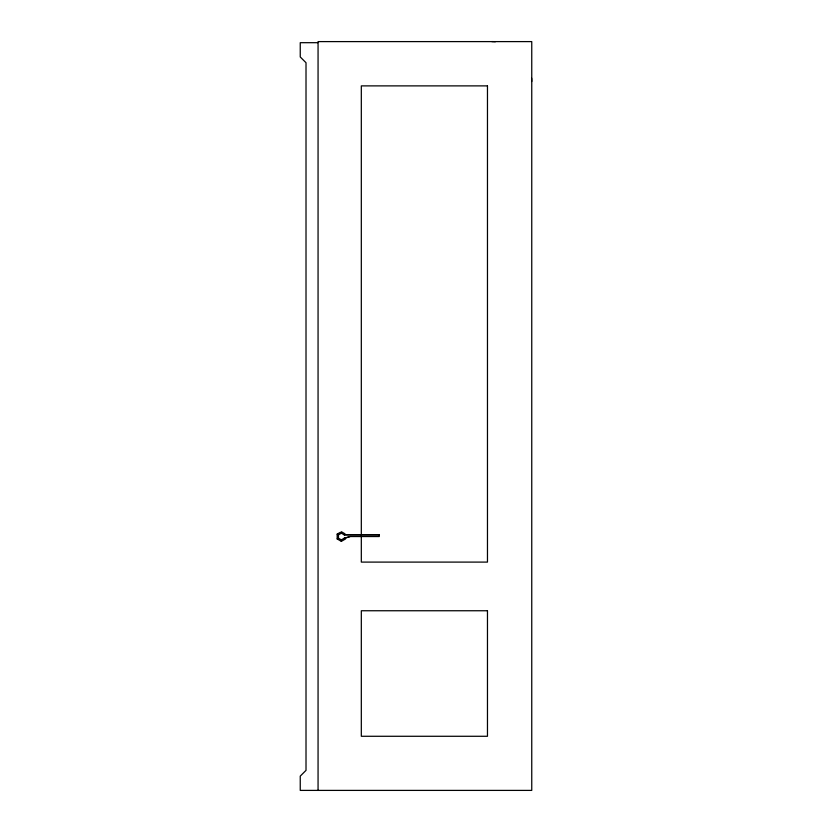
<?xml version="1.0" encoding="UTF-8"?>
<svg xmlns="http://www.w3.org/2000/svg" width="832" height="832" viewBox="0 0 832 832"><rect width="100%" height="100%" fill="white"/><g stroke="black" fill="none" stroke-linecap="round" stroke-linejoin="round"><path stroke-width="1.25" d="M379.278 534.862L344.24 534.862L341.349 533.198L338.468 534.862L338.468 538.2L341.349 539.864L344.24 538.2L345.53 538.949L341.349 541.351L337.178 538.949L337.178 534.123L340.309 532.314M337.178 538.949L338.468 538.2M344.24 534.862L345.53 534.123M344.583 538.398L350.043 536.536L379.278 536.536L379.278 534.664L344.583 534.664M344.24 538.2L350.043 536.536M317.762 42.692L300.248 42.692L300.248 56.961L306.01 62.722L306.01 770.37L300.248 776.131L300.248 790.4L531.752 790.4L531.752 41.6L318.063 41.6L318.063 790.4M344.49 533.52L341.349 531.71L341.349 533.198M337.178 534.123L338.468 534.862M341.349 539.864L341.349 541.351M491.837 41.6A39.915 39.915 0 0 1 495.31 41.756M531.606 78.052A39.915 39.915 0 0 1 531.752 81.515M487.469 85.883L361.317 85.883L361.317 562.099L487.469 562.099L487.469 85.883M487.469 610.75L361.317 610.75L361.317 736.278L487.469 736.278L487.469 610.75"/></g></svg>
